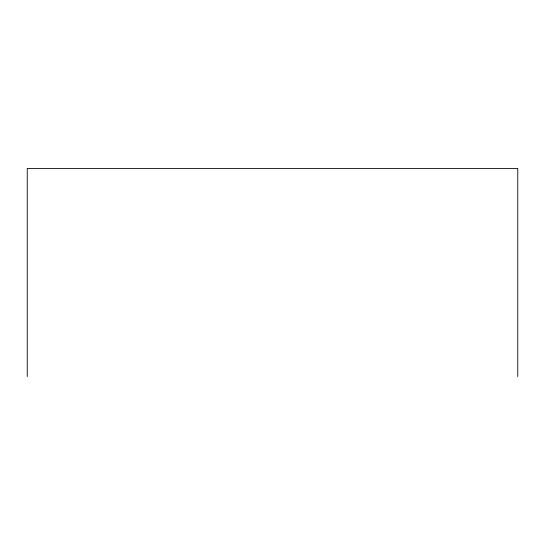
<?xml version="1.0" encoding="UTF-8"?>
<svg xmlns="http://www.w3.org/2000/svg" width="545" height="545" viewBox="0 0 545 545"><rect width="100%" height="100%" fill="white"/><g stroke="black" fill="none" stroke-linecap="round" stroke-linejoin="round"><path stroke-width="0.82" d="M517.75 376.568L517.75 168.432L27.25 168.432L27.25 376.568"/></g></svg>
